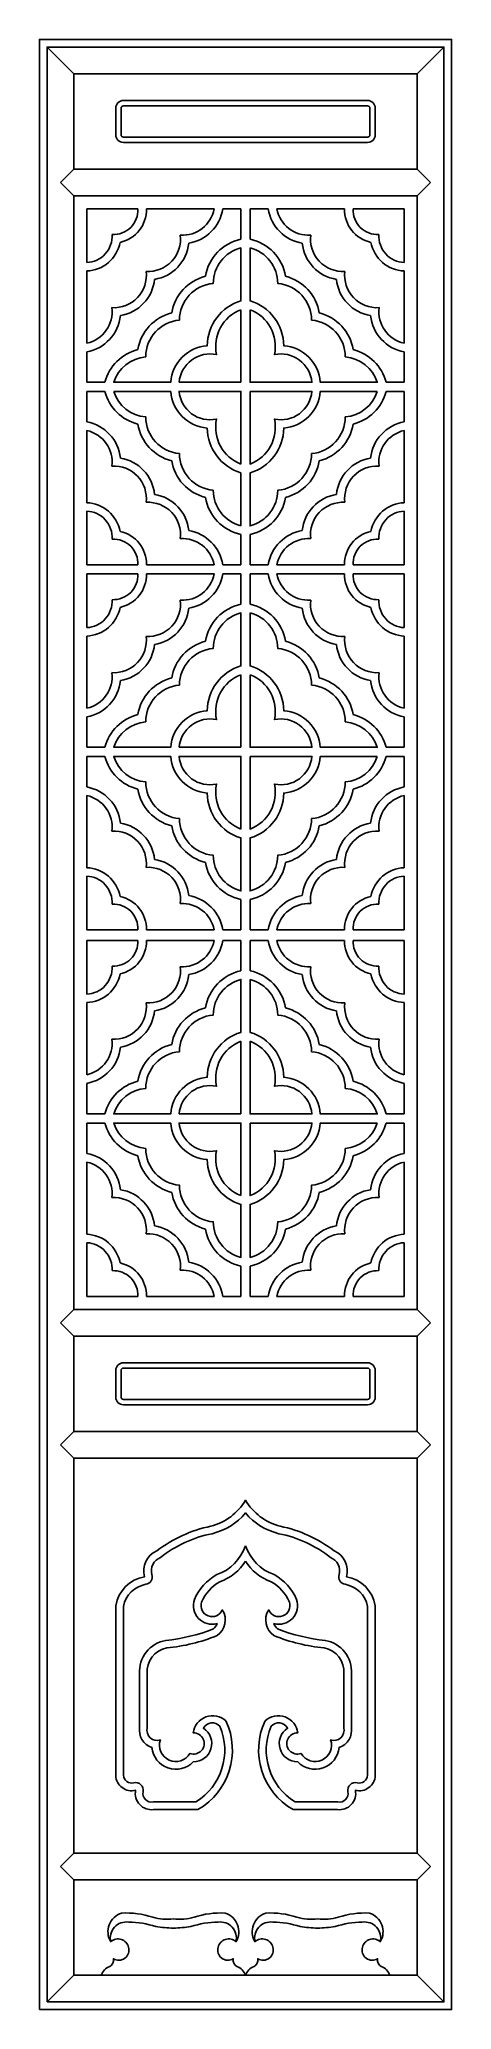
# Model space of a CAD drawing. Header units: metres. Extents: x 0 to 540, y 0 to 2580.
import ezdxf

# ---------------------------------------------------------------- set-up
doc = ezdxf.new("R2010")
doc.units = ezdxf.units.M
for name, color, linetype in [('3', 3, 'Continuous'), ('4', 4, 'Continuous'), ('7', 7, 'Continuous')]:
    doc.layers.add(name, color=color, linetype=linetype)

msp = doc.modelspace()

# ---------------------------------------------------------------- linework, layer by layer
at = {"layer": '3'}
for p, q in [((10, 2570), (45, 2535)), ((495, 2535), (530, 2570)), ((45, 2410), (27.5, 2392.5)), ((495, 2410), (512.5, 2392.5)), ((27.5, 2392.5), (45, 2375)), ((495, 2375), (512.5, 2392.5)), ((264, 2358), (264, 2318.31)), ((276, 2318.31), (276, 2358)), ((264, 2323), (264, 2318.31)), ((276, 2318.31), (276, 2318.31)), ((264, 2131), (264, 2226.06)), ((264, 2226.06), (264, 2131)), ((85.89, 2131), (62, 2131)), ((85.89, 2119), (62, 2119)), ((172, 2119), (97.34, 2119)), ((183.04, 2131), (264, 2131)), ((478, 2131), (454.11, 2131)), ((454.11, 2119), (478, 2119)), ((264, 2012.32), (264, 1942.99)), ((264, 1942.99), (264, 2012.32)), ((264, 1927), (264, 1931.69)), ((264, 1892), (264, 1931.69)), ((276, 1892), (276, 1931.69)), ((62, 1892), (129.17, 1892)), ((140.18, 1892), (228.94, 1892)), ((240.11, 1892), (264, 1892)), ((299.89, 1892), (276, 1892)), ((399.82, 1892), (311.06, 1892)), ((478, 1892), (410.83, 1892)), ((62, 1880), (129.17, 1880)), ((140.18, 1880), (228.94, 1880)), ((240.11, 1880), (264, 1880)), ((264, 1880), (264, 1840.31)), ((276, 1840.31), (276, 1880)), ((276, 1880), (299.89, 1880)), ((311.06, 1880), (399.82, 1880)), ((478, 1880), (410.83, 1880)), ((264, 1845), (264, 1840.31)), ((276, 1840.31), (276, 1840.31)), ((264, 1653), (264, 1748.06)), ((264, 1748.06), (264, 1653)), ((85.89, 1653), (62, 1653)), ((183.04, 1653), (264, 1653)), ((478, 1653), (454.11, 1653)), ((85.89, 1641), (62, 1641)), ((454.11, 1641), (478, 1641)), ((264, 1449), (264, 1453.69)), ((264, 1414), (264, 1453.69)), ((276, 1414), (276, 1453.69)), ((62, 1414), (129.17, 1414)), ((62, 1400), (129.17, 1400)), ((140.18, 1414), (228.94, 1414)), ((140.18, 1400), (228.94, 1400)), ((240.11, 1414), (264, 1414)), ((240.11, 1400), (264, 1400)), ((264, 1400), (264, 1360.31)), ((299.89, 1414), (276, 1414)), ((276, 1360.31), (276, 1400)), ((276, 1400), (299.89, 1400)), ((399.82, 1414), (311.06, 1414)), ((311.06, 1400), (399.82, 1400)), ((478, 1414), (410.83, 1414)), ((478, 1400), (410.83, 1400)), ((264, 1365), (264, 1360.31)), ((276, 1360.31), (276, 1360.31)), ((264, 1173), (264, 1268.06)), ((264, 1268.06), (264, 1173)), ((85.89, 1173), (62, 1173)), ((85.89, 1161), (62, 1161)), ((183.04, 1173), (264, 1173)), ((478, 1173), (454.11, 1173)), ((454.11, 1161), (478, 1161)), ((264, 934), (264, 973.69)), ((264, 969), (264, 973.69)), ((276, 934), (276, 973.69)), ((27.5, 899.5), (45, 917)), ((495, 917), (512.5, 899.5)), ((45, 882), (27.5, 899.5)), ((495, 882), (512.5, 899.5)), ((27.5, 739.5), (45, 757)), ((495, 757), (512.5, 739.5)), ((45, 722), (27.5, 739.5)), ((495, 722), (512.5, 739.5)), ((27.5, 187.5), (45, 205)), ((45, 170), (27.5, 187.5)), ((495, 205), (512.5, 187.5)), ((495, 170), (512.5, 187.5)), ((10, 10), (45, 45)), ((495, 45), (530, 10))]:
    msp.add_line(p, q, dxfattribs=at)
msp.add_lwpolyline([(10, 10), (530, 10), (530, 2570), (10, 2570)], close=True, dxfattribs=at)
for points in [[(110, 2445), (430, 2445, 0.41), (440, 2455), (440, 2490, 0.41), (430, 2500), (110, 2500, 0.41), (100, 2490), (100, 2455, 0.41)], [(110, 2452), (430, 2452, 0.41), (433, 2455), (433, 2490, 0.41), (430, 2493), (110, 2493, 0.41), (107, 2490), (107, 2455, 0.41)], [(276, 2307.01, -0.34), (312.26, 2260.39, -0.39), (356.51, 2212.39, -0.39), (400.75, 2164.39, -0.3), (442.66, 2131), (368, 2131, 0.37), (320.1, 2178.93, 0.33), (276, 2237.68), (276, 2307.01)], [(276, 2226.06, -0.37), (307.94, 2167.22, -0.45), (356.96, 2131), (276, 2131)], [(264, 2023.94, -0.37), (232.06, 2082.78, -0.45), (183.04, 2119), (264, 2119)], [(442.66, 2119, -0.3), (400.75, 2085.61, -0.39), (356.51, 2037.61, -0.39), (312.26, 1989.61, -0.34), (276, 1942.99), (276, 2012.32, 0.33), (320.1, 2071.07, 0.37), (368, 2119)], [(276, 2119), (356.96, 2119, -0.45), (307.94, 2082.78, -0.37), (276, 2023.94)], [(276, 1829.01, -0.34), (312.26, 1782.39, -0.39), (356.51, 1734.39, -0.39), (400.75, 1686.39, -0.3), (442.66, 1653), (368, 1653, 0.37), (320.1, 1700.93, 0.33), (276, 1759.68), (276, 1829.01)], [(276, 1748.06, -0.37), (307.94, 1689.22, -0.45), (356.96, 1653), (276, 1653)], [(264, 1545.94, -0.37), (232.06, 1604.78, -0.45), (183.04, 1641), (264, 1641)], [(442.66, 1641, -0.3), (400.75, 1607.61, -0.39), (356.51, 1559.61, -0.39), (312.26, 1511.61, -0.34), (276, 1464.99), (276, 1534.32, 0.33), (320.1, 1593.07, 0.37), (368, 1641)], [(276, 1641), (356.96, 1641, -0.45), (307.94, 1604.78, -0.37), (276, 1545.94)], [(276, 1349.01, -0.34), (312.26, 1302.39, -0.39), (356.51, 1254.39, -0.39), (400.75, 1206.39, -0.3), (442.66, 1173), (368, 1173, 0.37), (320.1, 1220.93, 0.33), (276, 1279.68), (276, 1349.01)], [(276, 1268.06, -0.37), (307.94, 1209.22, -0.45), (356.96, 1173), (276, 1173)], [(264, 1065.94, -0.37), (232.06, 1124.78, -0.45), (183.04, 1161), (264, 1161)], [(442.66, 1161, -0.3), (400.75, 1127.61, -0.39), (356.51, 1079.61, -0.39), (312.26, 1031.61, -0.34), (276, 984.99), (276, 1054.32, 0.33), (320.1, 1113.07, 0.37), (368, 1161)], [(276, 1161), (356.96, 1161, -0.45), (307.94, 1124.78, -0.37), (276, 1065.94)], [(110, 847), (430, 847, -0.41), (440, 837), (440, 802, -0.41), (430, 792), (110, 792, -0.41), (100, 802), (100, 837, -0.41)], [(110, 840), (430, 840, -0.41), (433, 837), (433, 802, -0.41), (430, 799), (110, 799, -0.41), (107, 802), (107, 837, -0.41)], [(270, 587.42, -0.18), (236.55, 560.37, 0.17), (212.47, 533.51, 0.96), (239.57, 523.48, -0.41), (232.71, 489.71, -0.07), (166.9, 473.53, 0.39), (141.36, 440.05), (141.36, 368.86, 0.6), (158.47, 353.08, 0.9), (197.27, 335.39, 1.21), (201.48, 362.34, -0.61), (244.41, 378.05, -0.39), (207.73, 261.92), (149.67, 261.92, -0.51), (126.03, 287.16, -0.47), (100, 306.48), (100, 528.92, -0.32), (137.89, 566.77, -0.38), (153.81, 600.85, -0.11), (224.42, 633.05, 0.2), (270, 667, 0.2), (315.58, 633.05, -0.11), (386.19, 600.85, -0.38), (402.11, 566.77, -0.32), (440, 528.92), (440, 306.48, -0.47), (413.97, 287.16, -0.51), (390.33, 261.92), (332.27, 261.92, -0.39), (295.59, 378.05, -0.61), (338.52, 362.34, 1.21), (342.73, 335.39, 0.9), (381.53, 353.08, 0.6), (398.64, 368.86), (398.64, 440.05, 0.39), (373.1, 473.53, -0.07), (307.29, 489.71, -0.41), (300.43, 523.48, 0.96), (327.53, 533.51, 0.17), (303.45, 560.37, -0.18)], [(270, 607.45, -0.23), (232.57, 569.59, 0.17), (203.1, 537.02, 0.6), (232.82, 505.5, -0.15), (227.87, 498.54, -0.07), (165.62, 483.45, 0.39), (131.36, 439.59), (131.36, 369.94, 0.38), (147.46, 343.35, 0.65), (201.57, 324.57, 0.75), (214.97, 368.51, -0.52), (236.49, 370.96, -0.37), (204.9, 271.92), (148.94, 271.92, -0.53), (135.84, 285.25, 0.55), (123.69, 296.88, -0.46), (110, 306.81), (110, 528.02, -0.31), (139.57, 556.91, 0.45), (147.5, 569.55, -0.39), (158.71, 592.05, -0.12), (226.2, 623.21, 0.16), (270, 650.31, 0.16), (313.8, 623.21, -0.12), (381.29, 592.05, -0.39), (392.5, 569.55, 0.45), (400.43, 556.91, -0.31), (430, 528.02), (430, 306.81, -0.46), (416.31, 296.88, 0.55), (404.16, 285.25, -0.53), (391.06, 271.92), (335.1, 271.92, -0.37), (303.51, 370.96, -0.52), (325.03, 368.51, 0.75), (338.43, 324.57, 0.65), (392.54, 343.35, 0.38), (408.64, 369.94), (408.64, 439.59, 0.39), (374.38, 483.45, -0.07), (312.13, 498.54, -0.15), (307.18, 505.5, 0.6), (336.9, 537.02, 0.17), (307.43, 569.59, -0.23)]]:
    msp.add_lwpolyline(points, format="xyb", close=True, dxfattribs=at)
for points in [[(264, 2307.01), (264, 2237.68), (264, 2307.01, 0.34), (227.74, 2260.39, 0.39), (183.49, 2212.39, 0.39), (139.25, 2164.39, 0.3), (97.34, 2131), (172, 2131, -0.37), (219.9, 2178.93, -0.33), (264, 2237.68)], [(264, 2226.06, 0.37), (232.06, 2167.22, 0.45), (183.04, 2131, 0.45)], [(264, 1829.01), (264, 1759.68), (264, 1829.01, 0.34), (227.74, 1782.39, 0.39), (183.49, 1734.39, 0.39), (139.25, 1686.39, 0.3), (97.34, 1653), (172, 1653, -0.37), (219.9, 1700.93, -0.33), (264, 1759.68)], [(264, 1748.06, 0.37), (232.06, 1689.22, 0.45), (183.04, 1653, 0.45)], [(264, 1534.32), (264, 1464.99), (264, 1534.32, -0.33), (219.9, 1593.07, -0.37), (172, 1641), (97.34, 1641, 0.3), (139.25, 1607.61, 0.39), (183.49, 1559.61, 0.39), (227.74, 1511.61, 0.34), (264, 1464.99)], [(264, 1349.01), (264, 1279.68), (264, 1349.01, 0.34), (227.74, 1302.39, 0.39), (183.49, 1254.39, 0.39), (139.25, 1206.39, 0.3), (97.34, 1173), (172, 1173, -0.37), (219.9, 1220.93, -0.33), (264, 1279.68)], [(264, 1268.06, 0.37), (232.06, 1209.22, 0.45), (183.04, 1173, 0.45)], [(264, 1054.32), (264, 984.99), (264, 1054.32, -0.33), (219.9, 1113.07, -0.37), (172, 1161), (97.34, 1161, 0.3), (139.25, 1127.61, 0.39), (183.49, 1079.61, 0.39), (227.74, 1031.61, 0.34), (264, 984.99)], [(270, 45, 0.23), (258.85, 56.45, -0.33), (254.01, 66.55, -0.68), (234.17, 81.66, -0.58), (257.52, 88.79, 0.49), (243.27, 126.41, 0.09), (202.64, 121.03, -0.12), (175.52, 119.05, -0.12), (148.4, 121.03, 0.09), (107.76, 126.41, 0.49), (93.51, 88.79, -0.58), (116.87, 81.66, -0.68), (97.02, 66.55, -0.33), (92.18, 56.45, 0.23), (81.03, 45)], [(257.52, 88.79, 0.53), (234.01, 114.58, 0.08), (198.58, 108.68, -0.02), (175.52, 106.63, -0.02), (152.45, 108.68, 0.08), (117.02, 114.58, 0.53), (93.51, 88.79)], [(458.97, 45, 0.23), (447.82, 56.45, -0.33), (442.98, 66.55, -0.68), (423.13, 81.66, -0.58), (446.49, 88.79, 0.49), (432.24, 126.41, 0.09), (391.6, 121.03, -0.12), (364.48, 119.05, -0.12), (337.36, 121.03, 0.09), (296.73, 126.41, 0.49), (282.48, 88.79, -0.58), (305.83, 81.66, -0.68), (285.99, 66.55, -0.33), (281.15, 56.45, 0.23), (270, 45)], [(446.49, 88.79, 0.53), (422.98, 114.58, 0.08), (387.55, 108.68, -0.02), (364.48, 106.63, -0.02), (341.42, 108.68, 0.08), (305.99, 114.58, 0.53), (282.48, 88.79)]]:
    msp.add_lwpolyline(points, format="xyb", dxfattribs=at)
for centre, radius, start, end in [((96.61, 2356.88), 32.58, 267.83, 1.97), ((96.61, 2356.88), 43.58, 281.97, 1.48), ((187.23, 2366.11), 42.49, 266.48, 348.99), ((187.23, 2366.11), 53.49, 279.07, 351.28), ((352.77, 2366.11), 53.49, 188.72, 260.93), ((352.77, 2366.11), 42.49, 191.01, 273.52), ((443.39, 2356.88), 43.58, 178.52, 258.03), ((443.39, 2356.88), 32.58, 178.03, 272.17), ((60.52, 2322.62), 34.9, 272.43, 2.79), ((142.44, 2318.62), 42.49, 266.46, 6.87), ((397.56, 2318.62), 42.49, 173.13, 273.54), ((479.48, 2322.62), 34.9, 177.21, 267.57), ((60.52, 2322.62), 45.9, 271.85, 349.49), ((142.44, 2318.62), 53.49, 279.07, 354.28), ((276.23, 2260.09), 59.49, 101.87, 170.6), ((263.77, 2260.09), 59.49, 9.4, 78.13), ((397.56, 2318.62), 53.49, 185.72, 260.93), ((479.48, 2322.62), 45.9, 190.51, 268.15), ((97.71, 2271.07), 42.42, 266.38, 6.96), ((442.29, 2271.07), 42.42, 173.04, 273.62), ((97.71, 2271.07), 53.42, 279.01, 354.34), ((231.98, 2212.09), 59.49, 104.05, 170.6), ((308.02, 2212.09), 59.49, 9.4, 75.95), ((442.29, 2271.07), 53.42, 185.66, 260.99), ((52.84, 2223.64), 42.49, 282.44, 6.88), ((187.66, 2164.15), 59.42, 104, 170.65), ((352.34, 2164.15), 59.42, 9.35, 76), ((487.16, 2223.64), 42.49, 173.12, 257.56), ((52.84, 2223.64), 53.49, 279.86, 354.28), ((487.16, 2223.64), 53.49, 185.72, 260.14), ((143.48, 2116.09), 59.49, 104.05, 165.48), ((396.52, 2116.09), 59.49, 14.52, 75.95), ((143.48, 2133.91), 59.49, 194.52, 255.95), ((143.48, 2133.91), 48.49, 197.91, 264.99), ((223.75, 2122.82), 51.89, 184.22, 265.74), ((396.52, 2133.91), 59.49, 284.05, 345.48), ((52.84, 2026.36), 42.49, 353.12, 77.56), ((52.84, 2026.36), 53.49, 5.72, 80.14), ((187.66, 2085.85), 59.42, 189.35, 256), ((187.66, 2085.85), 48.42, 180.29, 265.06), ((282.2, 2071.91), 62.3, 180.77, 253.02), ((352.34, 2085.85), 59.42, 284, 350.65), ((487.16, 2026.36), 53.49, 99.86, 174.28), ((487.16, 2026.36), 42.49, 102.44, 186.88), ((97.71, 1978.93), 42.42, 353.04, 93.62), ((97.71, 1978.93), 53.42, 5.66, 80.99), ((231.98, 2037.91), 59.49, 189.4, 255.95), ((231.98, 2037.91), 48.49, 180.36, 264.98), ((308.02, 2037.91), 59.49, 284.05, 350.6), ((442.29, 1978.93), 53.42, 99.01, 174.34), ((442.29, 1978.93), 42.42, 86.38, 186.96), ((276.23, 1989.91), 48.49, 180.36, 255.39), ((60.52, 1927.38), 45.9, 10.51, 88.15), ((60.52, 1927.38), 34.9, 357.21, 87.57), ((142.44, 1931.38), 42.49, 353.13, 93.54), ((142.44, 1931.38), 53.49, 5.72, 80.93), ((276.23, 1989.91), 59.49, 189.4, 258.13), ((263.77, 1989.91), 59.49, 281.87, 350.6), ((397.56, 1931.38), 53.49, 99.07, 174.28), ((397.56, 1931.38), 42.49, 86.46, 186.87), ((479.48, 1927.38), 45.9, 91.85, 169.49), ((479.48, 1927.38), 34.9, 92.43, 182.79), ((96.61, 1893.12), 43.58, 358.52, 78.03), ((187.23, 1883.89), 53.49, 8.72, 80.93), ((352.77, 1883.89), 53.49, 99.07, 171.28), ((443.39, 1893.12), 43.58, 101.97, 181.48), ((96.61, 1893.12), 32.58, 358.03, 92.17), ((187.23, 1883.89), 42.49, 11.01, 93.52), ((352.77, 1883.89), 42.49, 86.48, 168.99), ((443.39, 1893.12), 32.58, 87.83, 181.97), ((96.61, 1878.88), 32.58, 267.83, 1.97), ((96.61, 1878.88), 43.58, 281.97, 1.48), ((187.23, 1888.11), 42.49, 266.48, 348.99), ((187.23, 1888.11), 53.49, 279.07, 351.28), ((352.77, 1888.11), 53.49, 188.72, 260.93), ((352.77, 1888.11), 42.49, 191.01, 273.52), ((443.39, 1878.88), 43.58, 178.52, 258.03), ((443.39, 1878.88), 32.58, 178.03, 272.17), ((60.52, 1844.62), 34.9, 272.43, 2.79), ((60.52, 1844.62), 45.9, 271.85, 349.49), ((142.44, 1840.62), 42.49, 266.46, 6.87), ((142.44, 1840.62), 53.49, 279.07, 354.28), ((276.23, 1782.09), 59.49, 101.87, 170.6), ((263.77, 1782.09), 59.49, 9.4, 78.13), ((397.56, 1840.62), 53.49, 185.72, 260.93), ((397.56, 1840.62), 42.49, 173.13, 273.54), ((479.48, 1844.62), 45.9, 190.51, 268.15), ((479.48, 1844.62), 34.9, 177.21, 267.57), ((97.71, 1793.07), 42.42, 266.38, 6.96), ((97.71, 1793.07), 53.42, 279.01, 354.34), ((231.98, 1734.09), 59.49, 104.05, 170.6), ((308.02, 1734.09), 59.49, 9.4, 75.95), ((442.29, 1793.07), 53.42, 185.66, 260.99), ((442.29, 1793.07), 42.42, 173.04, 273.62), ((52.84, 1745.64), 42.49, 282.44, 6.88), ((52.84, 1745.64), 53.49, 279.86, 354.28), ((187.66, 1686.15), 59.42, 104, 170.65), ((352.34, 1686.15), 59.42, 9.35, 76), ((487.16, 1745.64), 53.49, 185.72, 260.14), ((487.16, 1745.64), 42.49, 173.12, 257.56), ((143.48, 1638.09), 59.49, 104.05, 165.48), ((396.52, 1638.09), 59.49, 14.52, 75.95), ((143.48, 1655.91), 59.49, 194.52, 255.95), ((396.52, 1655.91), 59.49, 284.05, 345.48), ((52.84, 1548.36), 53.49, 5.72, 80.14), ((487.16, 1548.36), 53.49, 99.86, 174.28), ((52.84, 1548.36), 42.49, 353.12, 77.56), ((187.66, 1607.85), 59.42, 189.35, 256), ((352.34, 1607.85), 59.42, 284, 350.65), ((487.16, 1548.36), 42.49, 102.44, 186.88), ((97.71, 1500.93), 53.42, 5.66, 80.99), ((231.98, 1559.91), 59.49, 189.4, 255.95), ((308.02, 1559.91), 59.49, 284.05, 350.6), ((442.29, 1500.93), 53.42, 99.01, 174.34), ((97.71, 1500.93), 42.42, 353.04, 93.62), ((442.29, 1500.93), 42.42, 86.38, 186.96), ((142.44, 1453.38), 53.49, 5.72, 80.93), ((276.23, 1511.91), 59.49, 189.4, 258.13), ((263.77, 1511.91), 59.49, 281.87, 350.6), ((397.56, 1453.38), 53.49, 99.07, 174.28), ((60.52, 1449.38), 45.9, 10.51, 88.15), ((60.52, 1449.38), 34.9, 357.21, 87.57), ((142.44, 1453.38), 42.49, 353.13, 93.54), ((397.56, 1453.38), 42.49, 86.46, 186.87), ((479.48, 1449.38), 45.9, 91.85, 169.49), ((479.48, 1449.38), 34.9, 92.43, 182.79), ((96.61, 1415.12), 32.58, 358.03, 92.17), ((96.61, 1415.12), 43.58, 358.52, 78.03), ((187.23, 1405.89), 42.49, 11.01, 93.52), ((187.23, 1405.89), 53.49, 8.72, 80.93), ((352.77, 1405.89), 53.49, 99.07, 171.28), ((352.77, 1405.89), 42.49, 86.48, 168.99), ((443.39, 1415.12), 43.58, 101.97, 181.48), ((443.39, 1415.12), 32.58, 87.83, 181.97), ((96.61, 1398.88), 32.58, 267.83, 1.97), ((96.61, 1398.88), 43.58, 281.97, 1.48), ((187.23, 1408.11), 42.49, 266.48, 348.99), ((187.23, 1408.11), 53.49, 279.07, 351.28), ((352.77, 1408.11), 53.49, 188.72, 260.93), ((352.77, 1408.11), 42.49, 191.01, 273.52), ((443.39, 1398.88), 43.58, 178.52, 258.03), ((443.39, 1398.88), 32.58, 178.03, 272.17), ((60.52, 1364.62), 34.9, 272.43, 2.79), ((60.52, 1364.62), 45.9, 271.85, 349.49), ((142.44, 1360.62), 42.49, 266.46, 6.87), ((142.44, 1360.62), 53.49, 279.07, 354.28), ((276.23, 1302.09), 59.49, 101.87, 170.6), ((263.77, 1302.09), 59.49, 9.4, 78.13), ((397.56, 1360.62), 53.49, 185.72, 260.93), ((397.56, 1360.62), 42.49, 173.13, 273.54), ((479.48, 1364.62), 45.9, 190.51, 268.15), ((479.48, 1364.62), 34.9, 177.21, 267.57), ((97.71, 1313.07), 42.42, 266.38, 6.96), ((442.29, 1313.07), 42.42, 173.04, 273.62), ((97.71, 1313.07), 53.42, 279.01, 354.34), ((231.98, 1254.09), 59.49, 104.05, 170.6), ((308.02, 1254.09), 59.49, 9.4, 75.95), ((442.29, 1313.07), 53.42, 185.66, 260.99), ((52.84, 1265.64), 42.49, 282.44, 6.88), ((487.16, 1265.64), 42.49, 173.12, 257.56), ((52.84, 1265.64), 53.49, 279.86, 354.28), ((187.66, 1206.15), 59.42, 104, 170.65), ((352.34, 1206.15), 59.42, 9.35, 76), ((487.16, 1265.64), 53.49, 185.72, 260.14), ((143.48, 1158.09), 59.49, 104.05, 165.48), ((396.52, 1158.09), 59.49, 14.52, 75.95), ((143.48, 1175.91), 59.49, 194.52, 255.95), ((396.52, 1175.91), 59.49, 284.05, 345.48), ((52.84, 1068.36), 42.49, 353.12, 77.56), ((52.84, 1068.36), 53.49, 5.72, 80.14), ((187.66, 1127.85), 59.42, 189.35, 256), ((352.34, 1127.85), 59.42, 284, 350.65), ((487.16, 1068.36), 53.49, 99.86, 174.28), ((487.16, 1068.36), 42.49, 102.44, 186.88), ((97.71, 1020.93), 42.42, 353.04, 93.62), ((97.71, 1020.93), 53.42, 5.66, 80.99), ((231.98, 1079.91), 59.49, 189.4, 255.95), ((308.02, 1079.91), 59.49, 284.05, 350.6), ((442.29, 1020.93), 53.42, 99.01, 174.34), ((442.29, 1020.93), 42.42, 86.38, 186.96), ((60.52, 969.38), 45.9, 10.51, 88.15), ((142.44, 973.38), 42.49, 353.13, 93.54), ((142.44, 973.38), 53.49, 5.72, 80.93), ((276.23, 1031.91), 59.49, 189.4, 258.13), ((263.77, 1031.91), 59.49, 281.87, 350.6), ((397.56, 973.38), 53.49, 99.07, 174.28), ((397.56, 973.38), 42.49, 86.46, 186.87), ((479.48, 969.38), 45.9, 91.85, 169.49), ((60.52, 969.38), 34.9, 357.21, 87.57), ((479.48, 969.38), 34.9, 92.43, 182.79), ((96.61, 935.12), 32.58, 358.03, 92.17), ((96.61, 935.12), 43.58, 358.52, 78.03), ((187.23, 925.89), 42.49, 11.01, 93.52), ((187.23, 925.89), 53.49, 8.72, 80.93), ((352.77, 925.89), 53.49, 99.07, 171.28), ((352.77, 925.89), 42.49, 86.48, 168.99), ((443.39, 935.12), 43.58, 101.97, 181.48), ((443.39, 935.12), 32.58, 87.83, 181.97)]:
    msp.add_arc(centre, radius, start, end, dxfattribs=at)
at = {"layer": '4'}
msp.add_lwpolyline([(0, 0), (540, 0), (540, 2580), (0, 2580)], close=True, dxfattribs=at)
at = {"layer": '7'}
for p, q in [((495, 2535), (45, 2535)), ((45, 2535), (45, 2410)), ((495, 2535), (495, 2410)), ((45, 2410), (495, 2410)), ((45, 2375), (45, 917)), ((45, 2375), (495, 2375)), ((495, 917), (495, 2375)), ((62, 2287.75), (62, 2358)), ((62, 2358), (129.17, 2358)), ((140.18, 2358), (228.94, 2358)), ((240.11, 2358), (264, 2358)), ((276, 2358), (299.89, 2358)), ((311.06, 2358), (399.82, 2358)), ((478, 2358), (410.83, 2358)), ((478, 2287.75), (478, 2358)), ((62, 2182.15), (62, 2276.74)), ((478, 2276.74), (478, 2182.15)), ((62, 2131), (62, 2170.94)), ((478, 2170.94), (478, 2131)), ((62, 2119), (62, 2079.06)), ((478, 2119), (478, 2079.06)), ((62, 2067.85), (62, 1973.26)), ((478, 2067.85), (478, 1973.26)), ((62, 1962.25), (62, 1892)), ((478, 1962.25), (478, 1892)), ((62, 1809.75), (62, 1880)), ((478, 1809.75), (478, 1880)), ((62, 1704.15), (62, 1798.74)), ((478, 1798.74), (478, 1704.15)), ((62, 1653), (62, 1692.94)), ((478, 1692.94), (478, 1653)), ((62, 1641), (62, 1601.06)), ((478, 1641), (478, 1601.06)), ((62, 1589.85), (62, 1495.26)), ((478, 1589.85), (478, 1495.26)), ((62, 1484.25), (62, 1414)), ((478, 1484.25), (478, 1414)), ((62, 1329.75), (62, 1400)), ((478, 1329.75), (478, 1400)), ((62, 1224.15), (62, 1318.74)), ((478, 1318.74), (478, 1224.15)), ((62, 1173), (62, 1212.94)), ((478, 1212.94), (478, 1173)), ((62, 1161), (62, 1121.06)), ((478, 1161), (478, 1121.06)), ((62, 1109.85), (62, 1015.26)), ((478, 1109.85), (478, 1015.26)), ((62, 1004.25), (62, 934)), ((478, 1004.25), (478, 934)), ((62, 934), (129.17, 934)), ((140.18, 934), (228.94, 934)), ((240.11, 934), (264, 934)), ((299.89, 934), (276, 934)), ((399.82, 934), (311.06, 934)), ((478, 934), (410.83, 934)), ((45, 917), (495, 917)), ((45, 882), (495, 882)), ((45, 882), (45, 757)), ((495, 757), (495, 882)), ((45, 757), (495, 757)), ((45, 722), (45, 205)), ((45, 722), (495, 722)), ((495, 205), (495, 722)), ((45, 205), (495, 205)), ((45, 170), (495, 170)), ((45, 170), (45, 45)), ((495, 45), (495, 170)), ((45, 45), (495, 45))]:
    msp.add_line(p, q, dxfattribs=at)

doc.saveas('drawing.dxf')
